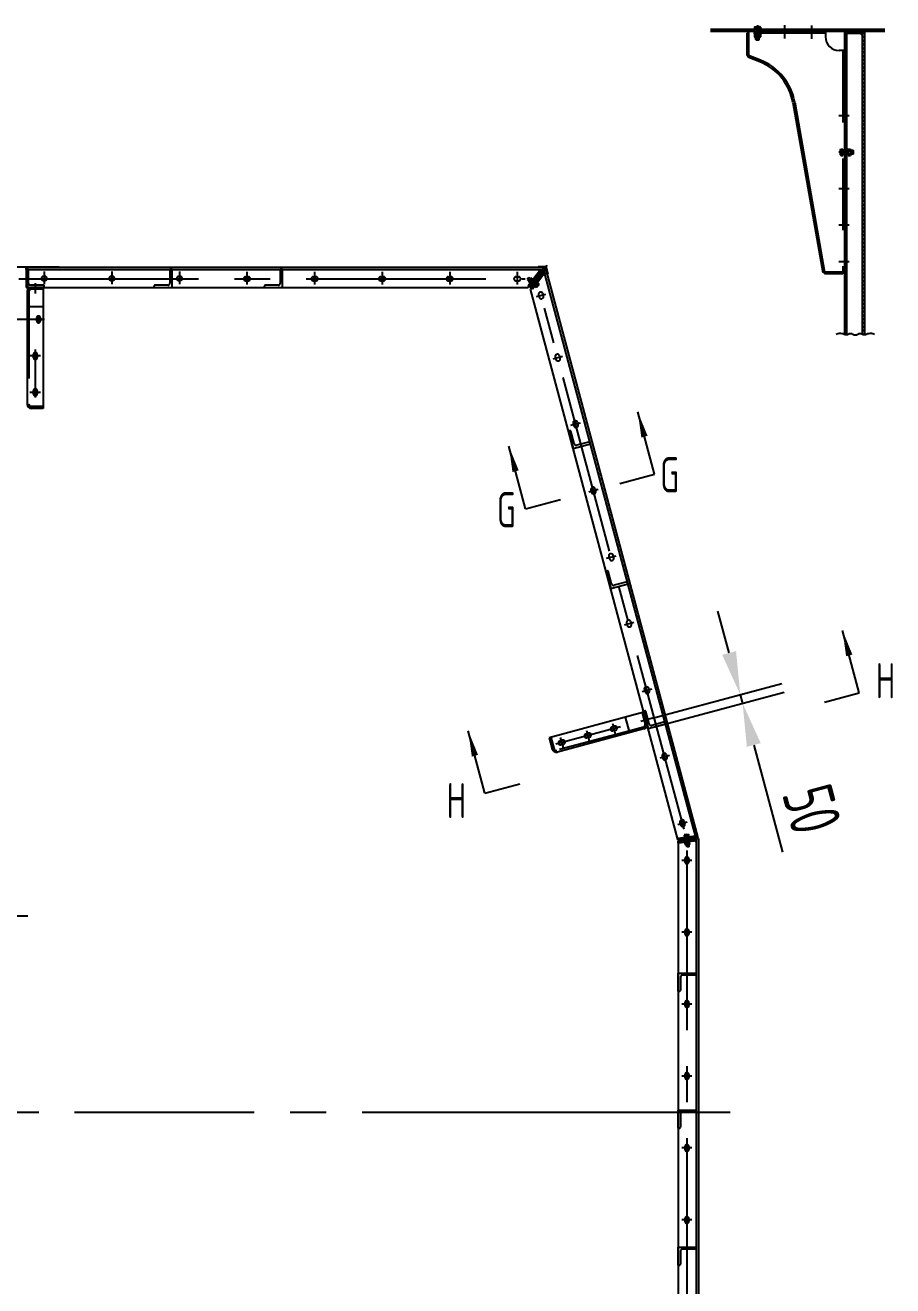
# Model space of a CAD drawing. Header units: millimetres. Extents: x 0 to 33600, y -915 to 23760.
# Drawn here: x 13145 to 17972, y 6398 to 13410 of the extents above; entities that cross this region are included whole.
import ezdxf
from ezdxf.enums import TextEntityAlignment as Align

# ---------------------------------------------------------------- set-up
doc = ezdxf.new("R2010")
doc.units = ezdxf.units.MM
doc.header["$LTSCALE"] = 800
for name, pattern in [('F', [0.75, 0.5, -0.25]), ('G', [2, 1.25, -0.25, 0.25, -0.25]), ('K', [2.5, 1.25, -0.25, 0.25, -0.25, 0.25, -0.25])]:
    doc.linetypes.add(name, pattern=pattern)
for name, color, linetype in [('01', 7, 'Continuous'), ('02', 1, 'Continuous'), ('04', 2, 'F'), ('05', 4, 'G'), ('07', 6, 'K'), ('08', 1, 'Continuous'), ('10', 1, 'Continuous'), ('11', 3, 'Continuous')]:
    doc.layers.add(name, color=color, linetype=linetype)
doc.styles.get("Standard").update_dxf_attribs({"font": 'isocp', "width": 0.707, "bigfont": 'intecad.shx'})
doc.dimstyles.new('INTE', dxfattribs={"dimscale": 80, "dimtxt": 3.5, "dimasz": 3, "dimexe": 3, "dimexo": 0, "dimgap": 1, "dimtad": 1, "dimdec": 0, "dimdsep": 46, "dimtxsty": 'Standard', "dimcen": 0, "dimclrd": 1, "dimclre": 1, "dimclrt": 3, "dimadec": 0, "dimazin": 0, "dimtfac": 1, "dimtdec": 0, "dimtmove": 0, "dimatfit": 0, "dimfxl": 1, "dimarcsym": 0})
pattern_1 = [(135, (18215.03626, -829.7032), (-0.35355339, -0.35355339), []), (225, (18215.03626, -829.7032), (0.35355339, -0.35355339), [])]
pattern_2 = [(240, (15654.8316, 18616.982), (-0.433012702, 0.25), []), (150, (15654.8316, 18616.982), (0.25, 0.433012702), [])]
pattern_3 = [(135, (18215.03626, -829.7032), (-0.35355339, -0.35355339), []), (225, (18215.03626, -829.7032), (0.35355339, -0.35355339), [])]
pattern_4 = [(240, (15654.8316, 18616.982), (-0.433012702, 0.25), []), (150, (15654.8316, 18616.982), (0.25, 0.433012702), [])]

# ---------------------------------------------------------------- blocks, each defined once
blk = doc.blocks.new('*U235')
at = {"layer": '10'}
h = blk.add_hatch(dxfattribs=at)
h.set_pattern_fill('U', color=256, angle=45, style=0, pattern_type=0)
h.set_pattern_definition([(45, (0, 0), (-0.70711, 0.70711), [])])
h.paths.add_polyline_path([(-14, 0), (-7.7, 0), (-7.7, 2.5), (-14, 2.5)])
h.paths.add_polyline_path([(14, 2.5), (7.7, 2.5), (7.7, 0), (14, 0)])
at = {"layer": '01'}
for p, q in [((-14, 2.5), (-14, 0)), ((0, 2.5), (-14, 2.5)), ((-14, 0), (0, 0)), ((-7.7, 2.5), (-7.7, 0)), ((0, 2.5), (14, 2.5)), ((14, 0), (0, 0)), ((7.7, 2.5), (7.7, 0)), ((14, 2.5), (14, 0))]:
    blk.add_line(p, q, dxfattribs=at)
at = {"layer": '05'}
blk.add_line((0, 4.6), (0, -1.8), dxfattribs=at)
blk = doc.blocks.new('*U236')
at = {"layer": '01'}
for p, q in [((-10.7, 3.6), (-10.7, 0)), ((0, 3.6), (-10.7, 3.6)), ((-10.7, 0), (0, 0)), ((0, 0), (-2.1, 3.6)), ((0, 3.6), (2.1, 0)), ((0, 3.6), (10.7, 3.6)), ((10.7, 0), (0, 0)), ((10.7, 3.6), (10.7, 0))]:
    blk.add_line(p, q, dxfattribs=at)
at = {"layer": '05'}
blk.add_line((0, 5.7), (0, -2.1), dxfattribs=at)
blk = doc.blocks.new('WERTEREWRTW')
at = {"layer": '04', "color": 2, "linetype": 'F'}
for p, q in [((2318.8, -712.5), (2318.8, -787)), ((2330.8, -811), (2330.8, -711)), ((2230.8, -811), (2230.8, -803)), ((2230.8, -811), (2330.8, -811)), ((2306.8, -799), (2234.7, -799)), ((2330.8, -811), (2320.3, -811))]:
    blk.add_line(p, q, dxfattribs=at)
for centre, radius, start, end in [((2234.8, -803), 3.96, 90.26213, 180), ((2306.8, -787), 12, 270, 359.87822)]:
    blk.add_arc(centre, radius, start, end, dxfattribs=at)
blk = doc.blocks.new('*D255')
at = {"layer": '08', "color": 1, "lineweight": -2}
for p, q in [((17061.5, 9917.7), (16999.3, 10149.5)), ((16635.4, 9555), (17355.4, 9747.9)), ((16648.3, 9506.7), (17368.3, 9699.7)), ((17123.6, 9685.8), (17136.5, 9637.5)), ((17198.6, 9405.7), (17358.6, 8808.9))]:
    blk.add_line(p, q, dxfattribs=at)
at = {"layer": '08', "color": 1}
for points in [[(17100.1, 9928), (17022.8, 9907.3), (17123.6, 9685.8)], [(17237.3, 9416.1), (17160, 9395.4), (17136.5, 9637.5)]]:
    blk.add_solid(points, dxfattribs=at)
at = {"layer": 'Defpoints', "color": 0}
for p in [(17136.5, 9637.5), (16635.4, 9555), (16648.3, 9506.7)]:
    blk.add_point(p, dxfattribs=at)
at = {"layer": '08', "color": 3, "insert": (17522.2, 9048.3), "char_height": 280, "attachment_point": 5, "rotation": 285}
blk.add_mtext('50', dxfattribs=at)
blk = doc.blocks.new('*D257')
at = {"layer": '08', "color": 1, "lineweight": -2}
for p, q in [((12836.9, 12303), (12836.9, 13205.8)), ((13334.1, 12063), (12596.9, 12063)), ((12836.9, 11772.5), (12836.9, 12063)), ((13252, 11772.5), (12596.9, 11772.5)), ((12836.9, 11532.5), (12836.9, 11292.5))]:
    blk.add_line(p, q, dxfattribs=at)
at = {"layer": '08', "color": 1}
for points in [[(12796.9, 12303), (12876.9, 12303), (12836.9, 12063)], [(12796.9, 11532.5), (12876.9, 11532.5), (12836.9, 11772.5)]]:
    blk.add_solid(points, dxfattribs=at)
at = {"layer": 'Defpoints', "color": 0}
for p in [(12836.9, 12063), (13334.1, 12063), (13252, 11772.5)]:
    blk.add_point(p, dxfattribs=at)
at = {"layer": '08', "color": 3, "insert": (12616.9, 12964.5), "char_height": 280, "attachment_point": 5, "rotation": 90}
blk.add_mtext('291', dxfattribs=at)

msp = doc.modelspace()

# ---------------------------------------------------------------- hatches: boundary and pattern name
at = {"layer": '02', "linetype": 'Continuous'}
h = msp.add_hatch(dxfattribs=at)
h.set_pattern_fill('_USER', color=1, scale=15, angle=45, style=0, pattern_type=0)
h.set_pattern_definition([(45, (-1505.549, 9111.628), (-10.606602, 10.606602), [])])
h.paths.add_polyline_path([(17716.2, 12905.8), (17704.2, 12905.8), (17704.2, 12702.8), (17716.2, 12702.8)])
h.paths.add_polyline_path([(17716.2, 12702.8), (17704.2, 12702.8), (17704.2, 12499.8), (17716.2, 12499.8)])
h.paths.add_polyline_path([(17704.2, 12296.8), (17716.2, 12296.8), (17716.2, 12499.8), (17704.2, 12499.8)])
h.paths.add_polyline_path([(17704.2, 12093.8), (17716.2, 12093.8), (17716.2, 12296.8), (17704.2, 12296.8)])
h.paths.add_polyline_path([(17704.2, 11690), (17707.9, 11689), (17711.9, 11688.6), (17715.9, 11689.1), (17716.2, 11689.2), (17716.2, 12093.8), (17704.2, 12093.8)])
h.paths.add_polyline_path([(17704.2, 12905.8), (17716.2, 12905.8), (17716.2, 13363.8), (17704.2, 13363.8)])
h.paths.add_polyline_path([(17804.2, 13363.8), (17804.2, 13367.8), (17796.2, 13375.8), (17704.2, 13375.8), (17704.2, 13363.8)])
h.paths.add_polyline_path([(17804.2, 11691.4), (17804.3, 11691.4), (17807.9, 11690.1), (17811.7, 11689.1), (17815.6, 11688.6), (17816.2, 11688.7), (17816.2, 13375.8), (17804.2, 13375.8)])
for points in [[(17796.2, 13375.8), (17804.2, 13375.8), (17804.2, 13367.8)], [(17796.2, 13363.8), (17804.2, 13363.8), (17804.2, 13355.8)], [(13150.7, 12057), (13150.7, 12051), (13156.7, 12051)], [(13168.7, 12051), (13162.7, 12051), (13162.7, 12046), (13162.7, 12045)]]:
    msp.add_hatch(color=1, dxfattribs=at).paths.add_polyline_path(points)
h = msp.add_hatch(color=1, dxfattribs=at)
h.paths.add_polyline_path([(13159.5, 12051), (13158.8, 12051), (13158.8, 12051, -0.042373), (13159.5, 12050.9)])
h.paths.add_polyline_path([(13162.7, 12051), (13159.5, 12051), (13159.5, 12050.9, -0.360312), (13162.7, 12047)])
h = msp.add_hatch(dxfattribs=at)
h.set_pattern_fill('_USER', color=1, scale=0.5, angle=495, style=0, double=1, pattern_type=0)
h.set_pattern_definition(pattern_2)
h.paths.add_polyline_path([(16868.9, 8898.6), (16873.3, 8905.2), (16874.9, 8899.3)])
h = msp.add_hatch(dxfattribs=at)
h.set_pattern_fill('_USER', color=1, scale=0.5, angle=495, style=0, double=1, pattern_type=0)
h.set_pattern_definition(pattern_4)
h.paths.add_polyline_path([(16868.9, 8898.6), (16873.3, 8905.2), (16874.9, 8899.3)])
h = msp.add_hatch(dxfattribs=at)
h.set_pattern_fill('_USER', color=1, scale=0.5, angle=660, style=0, double=1, pattern_type=0)
h.set_pattern_definition(pattern_1)
h.paths.add_polyline_path([(16872.4, 8871.8), (16878.4, 8866.5), (16878.4, 8872.6)])
h = msp.add_hatch(dxfattribs=at)
h.set_pattern_fill('_USER', color=1, scale=0.5, angle=495, style=0, double=1, pattern_type=0)
h.set_pattern_definition(pattern_3)
h.paths.add_polyline_path([(16872.4, 8871.8), (16878.4, 8866.5), (16878.4, 8872.6)])
h = msp.add_hatch(dxfattribs=at)
h.set_pattern_fill('_USER', color=1, scale=0.5, angle=495, style=0, double=1, pattern_type=0)
h.set_pattern_definition(pattern_2)
h.paths.add_polyline_path([(16884.2, 8888.5), (16876.4, 8887.5), (16875.7, 8893.4), (16876.4, 8893.5), (16876.6, 8892.8)])
h.paths.add_polyline_path([(16876.4, 8893.5), (16875.7, 8893.4), (16874.9, 8899.3)])
h = msp.add_hatch(dxfattribs=at)
h.set_pattern_fill('_USER', color=1, scale=0.5, angle=495, style=0, double=1, pattern_type=0)
h.set_pattern_definition(pattern_4)
h.paths.add_polyline_path([(16884.2, 8888.5), (16876.4, 8887.5), (16875.7, 8893.4), (16876.4, 8893.5), (16876.6, 8892.8)])
h.paths.add_polyline_path([(16876.4, 8893.5), (16875.7, 8893.4), (16874.9, 8899.3)])
h = msp.add_hatch(dxfattribs=at)
h.set_pattern_fill('_USER', color=1, scale=0.5, angle=660, style=0, double=1, pattern_type=0)
h.set_pattern_definition(pattern_1)
h.paths.add_polyline_path([(16884.6, 8885.5), (16876.8, 8884.5), (16877.6, 8878.5), (16878.4, 8878.6), (16878.4, 8879.3)])
h.paths.add_polyline_path([(16878.4, 8878.6), (16877.6, 8878.5), (16878.4, 8872.6)])
h = msp.add_hatch(dxfattribs=at)
h.set_pattern_fill('_USER', color=1, scale=0.5, angle=495, style=0, double=1, pattern_type=0)
h.set_pattern_definition(pattern_3)
h.paths.add_polyline_path([(16884.6, 8885.5), (16876.8, 8884.5), (16877.6, 8878.5), (16878.4, 8878.6), (16878.4, 8879.3)])
h.paths.add_polyline_path([(16878.4, 8878.6), (16877.6, 8878.5), (16878.4, 8872.6)])

# ---------------------------------------------------------------- linework, layer by layer
for p, q in [((17169.2, 13365.8), (17159.2, 13365.8)), ((17159.2, 13365.8), (17159.2, 13241.8)), ((17597.2, 13375.8), (17169.2, 13375.8)), ((17704.2, 13375.8), (17704.2, 11690)), ((17804.2, 13351.8), (17792.2, 13363.8)), ((17804.2, 11691.4), (17804.2, 13375.8)), ((17816.2, 11688.7), (17816.2, 13375.8)), ((17704.2, 13268.8), (17704.2, 12035.8)), ((13150.7, 12063), (16026.7, 12063)), ((13150.7, 12051), (13150.7, 12063)), ((16036.4, 12062.9), (15953, 11954.3)), ((15999.7, 12063), (15999.7, 12068)), ((16026.7, 12063), (16026.7, 12051)), ((16026.7, 12051), (16026.7, 12063)), ((16040.4, 12059.9), (16036.4, 12062.9)), ((13245.7, 12012), (13255.7, 12012)), ((13621.7, 12012), (13631.7, 12012)), ((13997.7, 12012), (14007.7, 12012)), ((14370.7, 12010), (14386.7, 12010)), ((14746.7, 12010), (14762.7, 12010)), ((15122.7, 12010), (15138.7, 12010)), ((15498.7, 12010), (15514.7, 12010)), ((15874.7, 12010), (15890.7, 12010)), ((16019.7, 12051), (15942.9, 11951)), ((15952.8, 11954), (16021.7, 12043.7)), ((15953, 11954.3), (16021.7, 12043.7)), ((16033.2, 12040.6), (15956.4, 11940.6)), ((16033.2, 12040.6), (15956.4, 11940.6)), ((15956.8, 11951), (16025.6, 12040.7)), ((15957, 11951.2), (16040.4, 12059.9)), ((15957, 11951.2), (16025.6, 12040.7)), ((16016.9, 12047.4), (16021.7, 12043.7)), ((16021.7, 12043.7), (16026.7, 12051)), ((16030.4, 12037), (16025.6, 12040.7)), ((16031.3, 12047.6), (16042.9, 12050.7)), ((16890, 8889.2), (16042.9, 12050.7)), ((16049.9, 12024.4), (16054.8, 12025.7)), ((17694.2, 12025.8), (17592.9, 12025.8)), ((17694.2, 12035.8), (17694.2, 12025.8)), ((13150.7, 11951), (15942.9, 11951)), ((13155.7, 11928), (13155.7, 11301)), ((13244.7, 11951), (13178.7, 11951)), ((13244.7, 11951), (13244.7, 11278)), ((13245.7, 11990), (13255.7, 11990)), ((13621.7, 11990), (13631.7, 11990)), ((13997.7, 11990), (14007.7, 11990)), ((14370.7, 11988), (14386.7, 11988)), ((14746.7, 11988), (14762.7, 11988)), ((15122.7, 11988), (15138.7, 11988)), ((15498.7, 11988), (15514.7, 11988)), ((15874.7, 11988), (15890.7, 11988)), ((15953, 11954.3), (15957, 11951.2)), ((16776.4, 8880.3), (15956.4, 11940.6)), ((16001.5, 11909.7), (16004.8, 11897.1)), ((16025.6, 11916.2), (16029, 11903.6)), ((16118.3, 11570.4), (16121.7, 11557.8)), ((16094.1, 11563.9), (16097.5, 11551.3)), ((13244.7, 11288), (13159.7, 11288)), ((13244.7, 11278), (13178.7, 11278)), ((16193.3, 11193.9), (16196.6, 11181.4)), ((16217.4, 11200.4), (16220.8, 11187.9)), ((16292.4, 10824), (16295.8, 10811.4)), ((16316.5, 10830.5), (16319.9, 10817.9)), ((16391.5, 10454), (16394.9, 10441.5)), ((16415.7, 10460.5), (16419, 10448)), ((16490.7, 10084.1), (16494, 10071.5)), ((16514.8, 10090.6), (16518.2, 10078)), ((16589.8, 9714.1), (16593.1, 9701.6)), ((16613.9, 9720.6), (16617.3, 9708.1)), ((16586.9, 9587.6), (16060.5, 9446.5)), ((16586.9, 9587.6), (16604, 9523.8)), ((16587.8, 9495.7), (16105.8, 9366.5)), ((16060.5, 9446.5), (16077.6, 9382.8)), ((16070.2, 9449.1), (16092.2, 9367)), ((16688.9, 9344.2), (16692.3, 9331.6)), ((16713.1, 9350.7), (16716.4, 9338.1)), ((16812.2, 8980.7), (16815.5, 8968.2)), ((16788, 8974.2), (16791.4, 8961.7)), ((16876.4, 8893.5), (16776.4, 8880.3)), ((16776.5, 8880.3), (16777.3, 8874.4)), ((16890, 8889.2), (16777.3, 8874.4)), ((16890, 8889.2), (16777.3, 8874.4)), ((16890.4, 8886.3), (16777.7, 8871.4)), ((16890.4, 8886.3), (16777.7, 8871.4)), ((16778.5, 8865.5), (16777.7, 8871.4)), ((16878.4, 8878.6), (16778.4, 8865.5)), ((16778.4, 8865.5), (16778.4, 5861.5)), ((16875.7, 8893.4), (16876.4, 8887.5)), ((16875.7, 8893.4), (16876.4, 8887.5)), ((16884.2, 8888.5), (16876.6, 8892.8)), ((16884.2, 8888.5), (16876.6, 8892.8)), ((16877.6, 8878.5), (16876.8, 8884.5)), ((16877.6, 8878.5), (16876.8, 8884.5)), ((16884.6, 8885.5), (16878.4, 8879.3)), ((16884.6, 8885.5), (16878.4, 8879.3)), ((16890.4, 8886.3), (16890.4, 5841.3)), ((16815.4, 8772.3), (16815.4, 8756.3)), ((16837.4, 8772.3), (16837.4, 8756.3)), ((16815.4, 8372.3), (16815.4, 8356.3)), ((16837.4, 8372.3), (16837.4, 8356.3)), ((16815.4, 7972.3), (16815.4, 7956.3)), ((16837.4, 7972.3), (16837.4, 7956.3)), ((16815.4, 7572.3), (16815.4, 7556.3)), ((16837.4, 7572.3), (16837.4, 7556.3)), ((16815.4, 7172.3), (16815.4, 7156.3)), ((16837.4, 7172.3), (16837.4, 7156.3)), ((16815.4, 6772.3), (16815.4, 6756.3)), ((16837.4, 6772.3), (16837.4, 6756.3))]:
    msp.add_line(p, q)
for centre, radius, start, end in [((13245.7, 12001), 11, 90, 270), ((13255.7, 12001), 11, 270, 90), ((13621.7, 12001), 11, 90, 270), ((13631.7, 12001), 11, 270, 90), ((13997.7, 12001), 11, 90, 270), ((14007.7, 12001), 11, 270, 90), ((14370.7, 11999), 11, 90, 270), ((14386.7, 11999), 11, 270, 90), ((14746.7, 11999), 11, 90, 270), ((14762.7, 11999), 11, 270, 90), ((15122.7, 11999), 11, 90, 270), ((15138.7, 11999), 11, 270, 90), ((15498.7, 11999), 11, 90, 270), ((15514.7, 11999), 11, 270, 90), ((15874.7, 11999), 11, 90, 270), ((15890.7, 11999), 11, 270, 90), ((13178.7, 11928), 23, 90, 180), ((13178.7, 11928), 13, 90, 180), ((16013.6, 11912.9), 12.5, 15, 195), ((16016.9, 11900.4), 12.5, 195, 15), ((16106.2, 11567.1), 12.5, 15, 195), ((16109.6, 11554.6), 12.5, 195, 15), ((13178.7, 11301), 23, 180, 270), ((16205.3, 11197.2), 12.5, 15, 195), ((16208.7, 11184.6), 12.5, 195, 15), ((16304.5, 10827.2), 12.5, 15, 195), ((16307.8, 10814.7), 12.5, 195, 15), ((16403.6, 10457.3), 12.5, 15, 195), ((16407, 10444.7), 12.5, 195, 15), ((16502.7, 10087.3), 12.5, 15, 195), ((16506.1, 10074.8), 12.5, 195, 15), ((16601.9, 9717.4), 12.5, 15, 195), ((16605.2, 9704.8), 12.5, 195, 15), ((16581.8, 9517.9), 13, 285, 15), ((16581.8, 9517.9), 23, 285, 15), ((16099.8, 9388.7), 23, 195, 285), ((16701, 9347.4), 12.5, 15, 195), ((16704.3, 9334.9), 12.5, 195, 15), ((16800.1, 8977.5), 12.5, 15, 195), ((16803.5, 8964.9), 12.5, 195, 15), ((16826.4, 8772.3), 11, 0, 180), ((16826.4, 8756.3), 11, 180, 0), ((16826.4, 8372.3), 11, 0, 180), ((16826.4, 8356.3), 11, 180, 0), ((16826.4, 7972.3), 11, 0, 180), ((16826.4, 7956.3), 11, 180, 0), ((16826.4, 7572.3), 11, 0, 180), ((16826.4, 7556.3), 11, 180, 0), ((16826.4, 7172.3), 11, 0, 180), ((16826.4, 7156.3), 11, 180, 0), ((16826.4, 6772.3), 11, 0, 180), ((16826.4, 6756.3), 11, 180, 0)]:
    msp.add_arc(centre, radius, start, end)
at = {"layer": '01'}
for p, q in [((17205.2, 13400.3), (17201.9, 13398.4)), ((17201.9, 13398.4), (17201.9, 13387.8)), ((17205.2, 13400.3), (17233.2, 13400.3)), ((17210.5, 13398.4), (17210.5, 13387.8)), ((17227.9, 13398.4), (17227.9, 13387.8)), ((17233.2, 13400.3), (17236.5, 13398.4)), ((17236.5, 13398.4), (17236.5, 13387.8)), ((17201.9, 13387.8), (17236.5, 13387.8)), ((17209.2, 13365.8), (17209.2, 13387.8)), ((17229.2, 13365.8), (17229.2, 13387.8)), ((17704.2, 13375.8), (17816.2, 13375.8)), ((17804.2, 13363.8), (17704.2, 13363.8)), ((17704.2, 13268.8), (17673.2, 13268.8)), ((17169.2, 13241.8), (17159.2, 13241.8)), ((17169.2, 13241.8), (17165.5, 13232.5)), ((17231.5, 13206.4), (17165.5, 13232.5)), ((17235.2, 13215.7), (17169.2, 13241.8)), ((17181.3, 13237), (17177.6, 13227.7)), ((17416.6, 12979.5), (17583.1, 12034.1)), ((17426.5, 12981.2), (17592.9, 12035.8)), ((17681.7, 12716.8), (17683.6, 12720.1)), ((17681.7, 12688.8), (17681.7, 12716.8)), ((17683.6, 12720.1), (17694.2, 12720.1)), ((17683.6, 12711.5), (17694.2, 12711.5)), ((17683.6, 12694.2), (17694.2, 12694.2)), ((17694.2, 12685.5), (17694.2, 12720.1)), ((17716.2, 12712.8), (17694.2, 12712.8)), ((17716.2, 12692.8), (17694.2, 12692.8)), ((17681.7, 12688.8), (17683.6, 12685.5)), ((17683.6, 12685.5), (17694.2, 12685.5)), ((13156.7, 12063), (13156.7, 11951)), ((13150.7, 12051), (13158.7, 12051)), ((13150.7, 12051), (13150.7, 11951)), ((15946.7, 12006.6), (15938.2, 11995.5)), ((15938.2, 11995.5), (15956, 11981.9)), ((15950.1, 11995.3), (15943, 11986)), ((15946.7, 12006.6), (15964.5, 11993)), ((15950.1, 11995.3), (15957.2, 12004.5)), ((15957.2, 12004.5), (15967.3, 11996.7)), ((15964.5, 11993), (15958.6, 11997.5)), ((15967.3, 11996.7), (15960.2, 11987.5)), ((16016.9, 12047.3), (16021.6, 12043.7)), ((16025.7, 12040.6), (16035.1, 12033.3)), ((16031.3, 12047.6), (16025.9, 12040.5)), ((16042.9, 12050.7), (16031.3, 12047.6)), ((17590.7, 12048.6), (17580.8, 12046.9)), ((17592.9, 12035.8), (17583.1, 12034.1)), ((17592.9, 12035.8), (17592.9, 12025.8)), ((13150.7, 11951), (13250.7, 11951)), ((15943, 11986), (15953.1, 11978.2)), ((15948.1, 11957.7), (15952.8, 11954)), ((15948.1, 11957.7), (15952.8, 11954)), ((15956, 11981.9), (15950.1, 11986.4)), ((15953.1, 11978.2), (15960.2, 11987.5)), ((15956.8, 11951), (15966.3, 11943.7)), ((15982.9, 11955.3), (15990, 11964.6)), ((15989.9, 11949.9), (15982.9, 11955.3)), ((15985.8, 11959), (15992.8, 11953.7)), ((15997, 11959.2), (15989.9, 11949.9)), ((15997.2, 11973.8), (15990, 11964.6)), ((15994.3, 11970.1), (16001.3, 11964.8)), ((15997, 11959.2), (16004.1, 11968.5)), ((16004.1, 11968.5), (15997.2, 11973.8)), ((13207.7, 11781), (13207.7, 11765)), ((13229.7, 11781), (13229.7, 11765)), ((13189.7, 11578), (13189.7, 11562)), ((13211.7, 11578), (13211.7, 11562)), ((13189.7, 11375), (13189.7, 11359)), ((13211.7, 11375), (13211.7, 11359)), ((16171.5, 11153.4), (16175.4, 11154.5)), ((16453.1, 10860.3), (16646.3, 10912.1)), ((15929.2, 10720), (16122.4, 10771.7)), ((17592.6, 9643.7), (17785.7, 9695.4)), ((16279.6, 9471.1), (16264.2, 9466.9)), ((16424.5, 9509.9), (16409.1, 9505.8)), ((16430.2, 9488.7), (16414.7, 9484.5)), ((16134.7, 9432.3), (16119.3, 9428.1)), ((16140.4, 9411), (16125, 9406.9)), ((16285.3, 9449.8), (16269.9, 9445.7)), ((15703, 9137.4), (15896.1, 9189.1)), ((16823.4, 8907.6), (16811.8, 8906.1)), ((16811.8, 8906.1), (16812.9, 8897.3)), ((16817.6, 8898), (16816.4, 8906.7)), ((16823.4, 8907.6), (16834.9, 8909.1)), ((16831.4, 8899.8), (16830.3, 8908.5)), ((16834.9, 8909.1), (16836.1, 8900.4)), ((16812.9, 8897.3), (16824.5, 8898.9)), ((16817.6, 8862.1), (16829.2, 8863.6)), ((16819.2, 8849.4), (16817.6, 8862.1)), ((16830.8, 8850.9), (16819.2, 8849.4)), ((16822.2, 8862.7), (16823.2, 8855.3)), ((16825.4, 8838.5), (16822.2, 8862.7)), ((16836.1, 8900.4), (16824.5, 8898.9)), ((16839.3, 8840.3), (16825.4, 8838.5)), ((16840.7, 8865.1), (16829.2, 8863.6)), ((16830.8, 8850.9), (16842.4, 8852.4)), ((16836.1, 8864.5), (16837.1, 8857.2)), ((16839.3, 8840.3), (16836.1, 8864.5)), ((16842.4, 8852.4), (16840.7, 8865.1)), ((16782.4, 6513.3), (16786.4, 6513.3))]:
    msp.add_line(p, q, dxfattribs=at)
at = {"layer": '01', "color": 7, "linetype": 'Continuous'}
for p, q in [((17597.2, 13375.8), (17597.2, 13344.8)), ((17716.2, 11689.2), (17716.2, 13363.8)), ((15999.7, 12068), (16035.8, 12068)), ((15999.7, 12063), (16035.8, 12063)), ((16054.8, 12025.7), (16045.4, 12060.6)), ((13150.7, 12051), (16026.7, 12051)), ((16876.6, 8892.8), (16031.3, 12047.6)), ((16049.9, 12024.4), (16040.6, 12059.3)), ((13165.7, 11928), (13165.7, 11844)), ((13244.7, 11941), (13178.7, 11941)), ((13244.7, 11844), (13155.7, 11844)), ((16483.6, 9559.9), (16506.6, 9473.9)), ((16577.3, 9585), (16594.4, 9521.3)), ((16585.2, 9505.3), (16504, 9483.6)), ((16782.6, 8872.1), (16782.3, 8875.1)), ((16876.8, 8884.5), (16876.4, 8887.5)), ((16878.4, 8879.3), (16878.4, 5848.2))]:
    msp.add_line(p, q, dxfattribs=at)
at = {"layer": '01'}
for centre, radius, start, end in [((17673.2, 13344.8), 76, 180, 270), ((17121.2, 12927.4), 300, 9.98675, 68.42431), ((17121.2, 12927.4), 310, 9.98675, 68.42431), ((13218.7, 11781), 11, 0, 180), ((13218.7, 11765), 11, 180, 0), ((13200.7, 11578), 11, 0, 180), ((13200.7, 11562), 11, 180, 0), ((13200.7, 11375), 11, 0, 180), ((13200.7, 11359), 11, 180, 0), ((16267, 9456.3), 11, 105, 285), ((16282.5, 9460.5), 11, 285, 105), ((16411.9, 9495.1), 11, 105, 285), ((16427.4, 9499.3), 11, 285, 105), ((16122.1, 9417.5), 11, 105, 285), ((16137.6, 9421.6), 11, 285, 105)]:
    msp.add_arc(centre, radius, start, end, dxfattribs=at)
at = {"layer": '01', "color": 7, "linetype": 'Continuous'}
for radius in [10, 5]:
    msp.add_arc((16035.8, 12058), radius, 15, 90, dxfattribs=at)
at = {"layer": '01'}
for points in [[(17203.5, 13399.4), (17206.2, 13400.3), (17210.5, 13398.4)], [(17227.9, 13398.4), (17219.2, 13400.3), (17210.5, 13398.4)], [(17234.9, 13399.4), (17232.2, 13400.3), (17227.9, 13398.4)], [(17682.7, 12718.5), (17681.7, 12715.8), (17683.6, 12711.5)], [(17682.7, 12687.2), (17681.7, 12689.8), (17683.6, 12694.2)], [(17683.6, 12711.5), (17681.7, 12702.8), (17683.6, 12694.2)]]:
    msp.add_spline(points, degree=3, dxfattribs=at)
at = {"layer": '02', "color": 1, "linetype": 'Continuous'}
for p, q in [((17804.2, 13367.8), (17796.2, 13375.8)), ((17804.2, 13355.8), (17796.2, 13363.8)), ((13156.7, 12051), (13150.7, 12057)), ((13162.7, 12045), (13168.7, 12051)), ((16826.9, 8838.7), (16825.4, 8850.2)), ((16837.8, 8840.1), (16836.3, 8851.6))]:
    msp.add_line(p, q, dxfattribs=at)
at = {"layer": '02'}
for p, q in [((16646.3, 10912.1), (16553.1, 11259.8)), ((15929.2, 10720), (15836.1, 11067.7)), ((17785.7, 9695.4), (17692.6, 10043.2)), ((15703, 9137.4), (15609.8, 9485.1))]:
    msp.add_line(p, q, dxfattribs=at)
msp.add_lwpolyline([(17656.4, 11691.1), (17665.9, 11694.8), (17674.2, 11696.5), (17681.5, 11696.7), (17688, 11695.7), (17693.7, 11694), (17698.9, 11692), (17703.5, 11690.2), (17707.9, 11689), (17711.9, 11688.6), (17715.9, 11689.1), (17719.6, 11690.1), (17723.2, 11691.4), (17726.7, 11692.8), (17730.2, 11694.1), (17733.6, 11695), (17736.9, 11695.4), (17740.3, 11695), (17743.6, 11694.1), (17747, 11692.7), (17750.3, 11691.1), (17753.7, 11689.5), (17757, 11688.2), (17760.4, 11687.2), (17763.8, 11686.8), (17767.1, 11687.2), (17770.5, 11688.2), (17773.8, 11689.5), (17777.2, 11691.1), (17780.5, 11692.7), (17783.9, 11694.1), (17787.2, 11695), (17790.6, 11695.4), (17793.9, 11695), (17797.3, 11694.1), (17800.8, 11692.8), (17804.3, 11691.4), (17807.9, 11690.1), (17811.7, 11689.1), (17815.6, 11688.6), (17819.7, 11689), (17824, 11690.2), (17828.6, 11692), (17833.8, 11694), (17839.5, 11695.7), (17846, 11696.7), (17853.3, 11696.5), (17861.6, 11694.8), (17871.1, 11691.1)], dxfattribs=at)
for points in [[(16553.1, 11259.8, 0, 36, 0), (16590.4, 11120.7, 0, 0, 0)], [(15836.1, 11067.7, 0, 36, 0), (15873.3, 10928.6, 0, 0, 0)], [(17692.6, 10043.2, 0, 36, 0), (17729.8, 9904.1, 0, 0, 0)], [(15609.8, 9485.1, 0, 36, 0), (15647.1, 9346, 0, 0, 0)]]:
    msp.add_lwpolyline(points, format="xyseb", dxfattribs=at)
msp.add_circle((13162.7, 11999), 0, dxfattribs=at)
msp.add_circle((13162.7, 11999), 0, dxfattribs=at)
at = {"layer": '02', "color": 1, "linetype": 'Continuous'}
msp.add_arc((13158.7, 12047), 3.96, 359.99904, 90, dxfattribs=at)
at = {"layer": '04', "color": 2, "linetype": 'F'}
for p, q in [((17169.2, 13375.8), (17169.2, 13241.8)), ((17597.2, 13365.8), (17169.2, 13365.8)), ((17205.2, 13360.8), (17201.9, 13358.9)), ((17201.9, 13358.9), (17201.9, 13344.7)), ((17205.2, 13342.8), (17201.9, 13344.7)), ((17204.1, 13360.8), (17204.1, 13365.8)), ((17204.1, 13360.8), (17234.3, 13360.8)), ((17205.2, 13342.8), (17233.2, 13342.8)), ((17209.2, 13329.8), (17209.2, 13342.8)), ((17209.2, 13329.8), (17229.2, 13329.8)), ((17211.2, 13327.8), (17209.2, 13329.8)), ((17210.5, 13358.9), (17210.5, 13344.7)), ((17211.2, 13327.8), (17211.2, 13342.8)), ((17211.2, 13327.8), (17227.2, 13327.8)), ((17219.2, 13360.8), (17216.3, 13365.8)), ((17219.2, 13365.8), (17222.1, 13360.8)), ((17227.2, 13327.8), (17227.2, 13342.8)), ((17229.2, 13329.8), (17227.2, 13327.8)), ((17227.9, 13358.9), (17227.9, 13344.7)), ((17229.2, 13329.8), (17229.2, 13342.8)), ((17233.2, 13360.8), (17236.5, 13358.9)), ((17233.2, 13342.8), (17236.5, 13344.7)), ((17234.3, 13360.8), (17234.3, 13365.8)), ((17236.5, 13358.9), (17236.5, 13344.7)), ((17694.2, 13268.8), (17694.2, 12035.8)), ((17721.2, 12717.9), (17716.2, 12717.9)), ((17716.2, 12702.8), (17721.2, 12705.7)), ((17721.2, 12702.8), (17716.2, 12699.9)), ((17721.2, 12716.8), (17723.1, 12720.1)), ((17721.2, 12687.7), (17721.2, 12717.9)), ((17723.1, 12720.1), (17737.3, 12720.1)), ((17723.1, 12711.5), (17737.3, 12711.5)), ((17723.1, 12694.2), (17737.3, 12694.2)), ((17739.2, 12716.8), (17737.3, 12720.1)), ((17739.2, 12688.8), (17739.2, 12716.8)), ((17752.2, 12712.8), (17739.2, 12712.8)), ((17754.2, 12710.8), (17739.2, 12710.8)), ((17754.2, 12694.8), (17739.2, 12694.8)), ((17752.2, 12692.8), (17739.2, 12692.8)), ((17752.2, 12692.8), (17752.2, 12712.8)), ((17752.2, 12712.8), (17754.2, 12710.8)), ((17754.2, 12694.8), (17752.2, 12692.8)), ((17754.2, 12694.8), (17754.2, 12710.8)), ((17721.2, 12687.7), (17716.2, 12687.7)), ((17721.2, 12688.8), (17723.1, 12685.5)), ((17723.1, 12685.5), (17737.3, 12685.5)), ((17739.2, 12688.8), (17737.3, 12685.5)), ((13162.7, 11975), (13162.7, 12047)), ((13949.7, 12049.5), (13949.7, 11975)), ((13961.7, 12051), (13951.2, 12051)), ((13961.7, 11951), (13961.7, 12051)), ((14563.7, 12049.5), (14563.7, 11975)), ((14575.7, 12051), (14565.2, 12051)), ((14575.7, 11951), (14575.7, 12051)), ((15943.3, 11961.3), (16012.1, 12051)), ((15943.5, 11961.6), (16012.1, 12051)), ((15966.3, 11943.7), (16035.1, 12033.3)), ((15966.5, 11943.9), (16035.1, 12033.3)), ((15976.6, 11985), (15967.1, 11992.3)), ((16016.9, 12047.3), (16012.1, 12051)), ((16016.9, 12047.4), (16012.2, 12051)), ((16035.1, 12033.3), (16030.4, 12037)), ((17704.2, 12035.8), (17592.9, 12035.8)), ((13249.2, 11963), (13174.7, 11963)), ((13250.7, 11951), (13250.7, 11961.5)), ((13861.7, 11951), (13861.7, 11959)), ((13861.7, 11951), (13961.7, 11951)), ((13937.7, 11963), (13865.6, 11963)), ((14475.7, 11951), (14475.7, 11959)), ((14475.7, 11951), (14575.7, 11951)), ((14551.7, 11963), (14479.6, 11963)), ((15948.1, 11957.7), (15943.3, 11961.3)), ((15966.9, 11972.3), (15957.3, 11979.6)), ((15966.9, 11972.3), (15980, 11961.6)), ((15976.6, 11985), (15990.4, 11975)), ((13165.7, 11844), (13165.7, 11301)), ((16376.5, 10372.9), (16384.3, 10375)), ((16376.5, 10372.9), (16402.4, 10276.3)), ((16407.8, 10302.6), (16389.1, 10372.2)), ((16494.4, 10313.4), (16422.4, 10294.1)), ((16499, 10302.2), (16496.3, 10312.3)), ((16402.4, 10276.3), (16499, 10302.2)), ((16585.4, 9593.4), (16593.1, 9595.5)), ((16585.4, 9593.4), (16611.3, 9496.8)), ((16616.6, 9523.1), (16598, 9592.7)), ((16504, 9483.6), (16103.2, 9376.2)), ((16611.3, 9496.8), (16707.9, 9522.7)), ((16703.3, 9533.9), (16631.3, 9514.6)), ((16707.9, 9522.7), (16705.1, 9532.8)), ((16873.3, 8905.2), (16868.9, 8898.6)), ((16873.3, 8905.2), (16868.9, 8898.6)), ((16874.9, 8899.3), (16775.7, 8886.3)), ((16775.7, 8886.3), (16776.5, 8880.3)), ((16779.3, 8859.5), (16778.5, 8865.5)), ((16878.4, 8872.6), (16779.3, 8859.5)), ((16817.4, 8891.8), (16820.9, 8865)), ((16833.2, 8893.9), (16836.8, 8867.1)), ((16878.4, 8866.5), (16872.4, 8871.8)), ((16878.4, 8866.5), (16872.4, 8871.8)), ((16874.9, 8899.3), (16875.7, 8893.4)), ((16874.9, 8899.3), (16875.7, 8893.4)), ((16878.4, 8872.6), (16877.6, 8878.5)), ((16878.4, 8872.6), (16877.6, 8878.5)), ((16778.4, 8137.3), (16878.4, 8137.3)), ((16778.4, 8037.3), (16778.4, 8137.3)), ((16878.4, 8137.3), (16878.4, 8126.8)), ((16790.4, 8113.3), (16790.4, 8041.2)), ((16876.9, 8125.3), (16802.4, 8125.3)), ((16778.4, 8037.3), (16786.4, 8037.3)), ((16778.4, 7275.3), (16778.4, 7375.3)), ((16778.4, 7375.3), (16878.4, 7375.3)), ((16876.9, 7363.3), (16802.4, 7363.3)), ((16878.4, 7375.3), (16878.4, 7364.8)), ((16790.4, 7351.3), (16790.4, 7279.2)), ((16778.4, 7275.3), (16786.4, 7275.3)), ((16778.4, 6513.3), (16778.4, 6613.3)), ((16778.4, 6613.3), (16878.4, 6613.3)), ((16778.4, 6613.3), (16778.4, 6602.8)), ((16876.9, 6601.3), (16802.4, 6601.3)), ((16790.4, 6589.3), (16790.4, 6517.2)), ((16778.4, 6513.3), (16786.4, 6513.3))]:
    msp.add_line(p, q, dxfattribs=at)
for centre, radius, start, end in [((13951.2, 12049.5), 1.52, 90, 180), ((14565.2, 12049.5), 1.52, 90, 180), ((13174.7, 11975), 12, 180, 269.87822), ((13249.2, 11961.5), 1.52, 0, 90), ((13865.6, 11959), 3.96, 90.26213, 180), ((13937.7, 11975), 12, 270, 359.87822), ((14479.6, 11959), 3.96, 90.26213, 180), ((14551.7, 11975), 12, 270, 359.87822), ((13178.7, 11301), 13, 180, 270), ((16385.3, 10371.1), 3.96, 15.26213, 105), ((16494.8, 10311.9), 1.52, 15, 105), ((16419.4, 10305.7), 12, 195, 284.87822), ((16594.2, 9591.6), 3.96, 15.26213, 105), ((16628.2, 9526.2), 12, 195, 284.87822), ((16703.7, 9532.4), 1.52, 15, 105), ((16099.8, 9388.7), 13, 195, 285), ((16802.4, 8113.3), 12, 90.12178, 180), ((16876.9, 8126.8), 1.52, 270, 0), ((16786.4, 8041.2), 3.96, 270, 359.73787), ((16802.4, 7351.3), 12, 90.12178, 180), ((16876.9, 7364.8), 1.52, 270, 0), ((16786.4, 7279.2), 3.96, 270, 359.73787), ((16802.4, 6589.3), 12, 90.12178, 180), ((16786.4, 6517.2), 3.96, 270, 359.73787)]:
    msp.add_arc(centre, radius, start, end, dxfattribs=at)
for points in [[(17203.5, 13359.9), (17206.2, 13360.8), (17210.5, 13358.9)], [(17203.5, 13343.8), (17206.2, 13342.8), (17210.5, 13344.7)], [(17227.9, 13358.9), (17219.2, 13360.8), (17210.5, 13358.9)], [(17227.9, 13344.7), (17219.2, 13342.8), (17210.5, 13344.7)], [(17234.9, 13359.9), (17232.2, 13360.8), (17227.9, 13358.9)], [(17234.9, 13343.8), (17232.2, 13342.8), (17227.9, 13344.7)], [(17722.2, 12718.5), (17721.2, 12715.8), (17723.1, 12711.5)], [(17722.2, 12687.2), (17721.2, 12689.8), (17723.1, 12694.2)], [(17723.1, 12711.5), (17721.2, 12702.8), (17723.1, 12694.2)], [(17738.2, 12718.5), (17739.2, 12715.8), (17737.3, 12711.5)], [(17737.3, 12711.5), (17739.2, 12702.8), (17737.3, 12694.2)], [(17738.2, 12687.2), (17739.2, 12689.8), (17737.3, 12694.2)]]:
    msp.add_spline(points, degree=3, dxfattribs=at)
at = {"layer": '05', "color": 4, "linetype": 'G'}
for p, q in [((17219.2, 13409.6), (17219.2, 13335.2)), ((17369.2, 13409.6), (17369.2, 13335.2)), ((17519.2, 13408.6), (17519.2, 13334.2)), ((17730.3, 12905.8), (17671.1, 12905.8)), ((17730.3, 12702.8), (17671.1, 12702.8)), ((17730.3, 12499.8), (17671.1, 12499.8)), ((17730.3, 12296.8), (17671.1, 12296.8)), ((16018.3, 12035.3), (16048.8, 12075)), ((17730.3, 12093.8), (17671.1, 12093.8)), ((13108.4, 11999), (15926.7, 11999)), ((13250.7, 12039.5), (13250.7, 11968.9)), ((13626.7, 12039.5), (13626.7, 11968.9)), ((14002.7, 12039.5), (14002.7, 11968.9)), ((14378.7, 12037.5), (14378.7, 11966.9)), ((14754.7, 12037.5), (14754.7, 11966.9)), ((15130.7, 12037.5), (15130.7, 11966.9)), ((15506.7, 12037.5), (15506.7, 11966.9)), ((15882.7, 12037.5), (15882.7, 11966.9)), ((15955.5, 11991.1), (15978.3, 11973.6)), ((13200.7, 11975), (13200.7, 11917.1)), ((13200.7, 11967.1), (13200.7, 11921.4)), ((15965.5, 11983.4), (15995.4, 11960.5)), ((16810.7, 8937.8), (16008.5, 11931.7)), ((15989.8, 11899.8), (16042.3, 11913.9)), ((13218.7, 11796.3), (13218.7, 11749.7)), ((13248.3, 11773), (13189.1, 11773)), ((13230.3, 11570), (13171.1, 11570)), ((13200.7, 11605.4), (13200.7, 11338.2)), ((16082.4, 11554), (16135, 11568.1)), ((13230.3, 11367), (13171.1, 11367)), ((16181.6, 11184.1), (16234.1, 11198.2)), ((16280.7, 10814.1), (16333.2, 10828.2)), ((16379.8, 10444.2), (16432.4, 10458.3)), ((16478.9, 10074.2), (16531.5, 10088.3)), ((16578.1, 9704.3), (16630.6, 9718.4)), ((16635.4, 9555), (16569.7, 9537.4)), ((16457.3, 9507.3), (16097, 9410.8)), ((16267.1, 9487), (16282.4, 9429.8)), ((16412, 9525.8), (16427.3, 9468.6)), ((16122.2, 9448.1), (16137.5, 9391)), ((16677.2, 9334.3), (16729.8, 9348.4)), ((16776.3, 8964.4), (16828.9, 8978.5)), ((16823.1, 8909.3), (16829.4, 8862)), ((16831, 8849.6), (16824.8, 8896.9)), ((16826.4, 8818.9), (16826.4, 5842.5)), ((16853.6, 8764.3), (16799.2, 8764.3)), ((6142.3, 8455.8), (13159.5, 8455.8)), ((16853.6, 8364.3), (16799.2, 8364.3)), ((16853.6, 7964.3), (16799.2, 7964.3)), ((16853.6, 7564.3), (16799.2, 7564.3)), ((3819.6, 7363.8), (17066.8, 7363.8)), ((15688.8, 7363.8), (17033.8, 7363.8)), ((16853.6, 7164.3), (16799.2, 7164.3)), ((16853.6, 6764.3), (16799.2, 6764.3))]:
    msp.add_line(p, q, dxfattribs=at)
at = {"layer": '05'}
for p, q in [((15949.2, 11995.9), (15961.1, 11986.8)), ((15999.5, 11957.3), (15951.5, 11994.1)), ((16823, 8910.6), (16830.8, 8850.7)), ((16831, 8849.8), (16829, 8864.6))]:
    msp.add_line(p, q, dxfattribs=at)
at = {"layer": '07', "color": 6, "linetype": 'K'}
for p, q in [((16957.8, 13387.8), (17928.2, 13387.8)), ((16957.8, 13375.8), (17928.2, 13375.8))]:
    msp.add_line(p, q, dxfattribs=at)

# ---------------------------------------------------------------- block references
at = {"layer": '01'}
for name, p, rotation in [('*U235', (15962.2, 11985.9), 52.4999999999619), ('WERTEREWRTW', (16373.6, 13517.1), 285.0000000000465), ('*U235', (16825.3, 8892.8), 7.500000000038264), ('*U236', (16825, 8895.3), 7.500000000038264)]:
    msp.add_blockref(name, p, dxfattribs=dict(at, rotation=rotation))
at = {"layer": '01', "xscale": -1, "rotation": 232.4999999999619}
for name, p in [('*U235', (15985.2, 11968.3)), ('*U236', (15987.2, 11966.8))]:
    msp.add_blockref(name, p, dxfattribs=at)
at = {"layer": '01', "extrusion": (0, 0, -1), "zscale": -1, "rotation": 172.4999999999617}
msp.add_blockref('*U235', (-16828.8, 8866.1), dxfattribs=at)

# ---------------------------------------------------------------- texts
at = {"layer": '11', "width": 0.707}
for s, p in [('G', (16677.9, 10752.2)), ('G', (15769, 10557.7)), ('H', (17877.8, 9607)), ('H', (15490.2, 8940))]:
    msp.add_text(s, height=196, dxfattribs=at).set_placement(p, align=Align.BOTTOM_LEFT)

# ---------------------------------------------------------------- dimensions: what is measured, and where the dimension line sits
at = {"layer": '08'}
dim = msp.add_linear_dim(base=(12836.9028569, 12062.9916473), p1=(13252.0152327, 11772.4916473), p2=(13334.1195169, 12062.9916473), angle=270, dimstyle='INTE', dxfattribs=at)
dim.commit()
dim.dimension.update_dxf_attribs({"geometry": '*D257', "text_midpoint": (12836.9028569, 12964.525819), "dimtype": 160})
dim = msp.add_aligned_dim(p1=(16635.4, 9555), p2=(16648.3, 9506.7), distance=505.4, dimstyle='INTE', dxfattribs=at)
dim.commit()
dim.dimension.update_dxf_attribs({"geometry": '*D255', "text_midpoint": (17522.2, 9048.3)})

doc.saveas('drawing.dxf')
